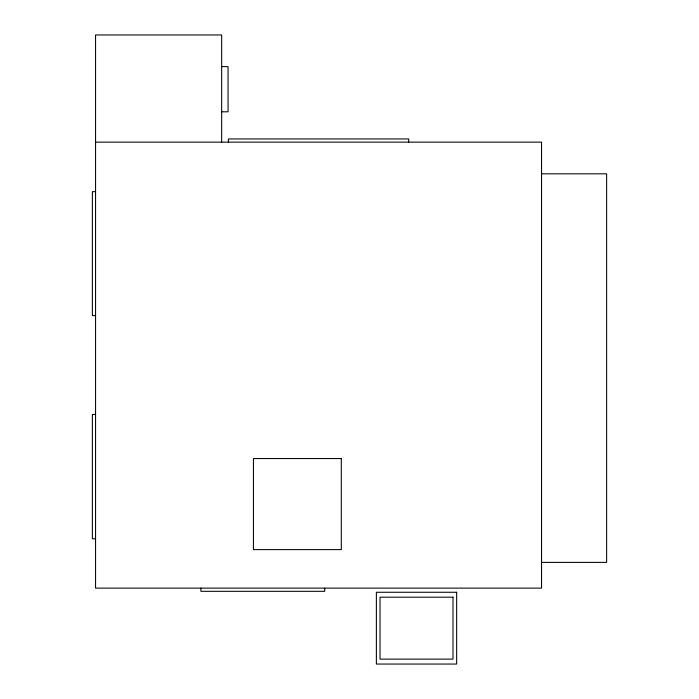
<?xml version="1.0" encoding="UTF-8"?>
<svg xmlns="http://www.w3.org/2000/svg" width="699" height="699" viewBox="0 0 699 699"><rect width="100%" height="100%" fill="white"/><g stroke="black" fill="none" stroke-linecap="round" stroke-linejoin="round"><path stroke-width="1.05" d="M221.662 66.623L228.049 66.623L228.049 111.805L221.662 111.805M95.562 142.142L541.55 142.142L541.55 588.121L95.562 588.121L95.562 34.95L221.662 34.95L221.662 142.142M541.55 173.824L606.627 173.824L606.627 562.389L541.55 562.389M95.562 191.675L92.373 191.675L92.373 315.599L95.562 315.599M95.562 414.455L92.373 414.455L92.373 538.798L95.562 538.798M408.705 142.142L408.705 138.952L228.398 138.952L228.398 142.142M324.712 588.121L324.712 591.31L200.901 591.31L200.901 588.121M341.304 458.553L253.44 458.553L253.44 549.615L341.304 549.615L341.304 458.553M456.639 592.271L376.377 592.271L376.377 664.05L456.639 664.05L456.639 592.271M452.996 597.191L380.02 597.191L380.02 659.122L452.996 659.122L452.996 597.191"/></g></svg>
